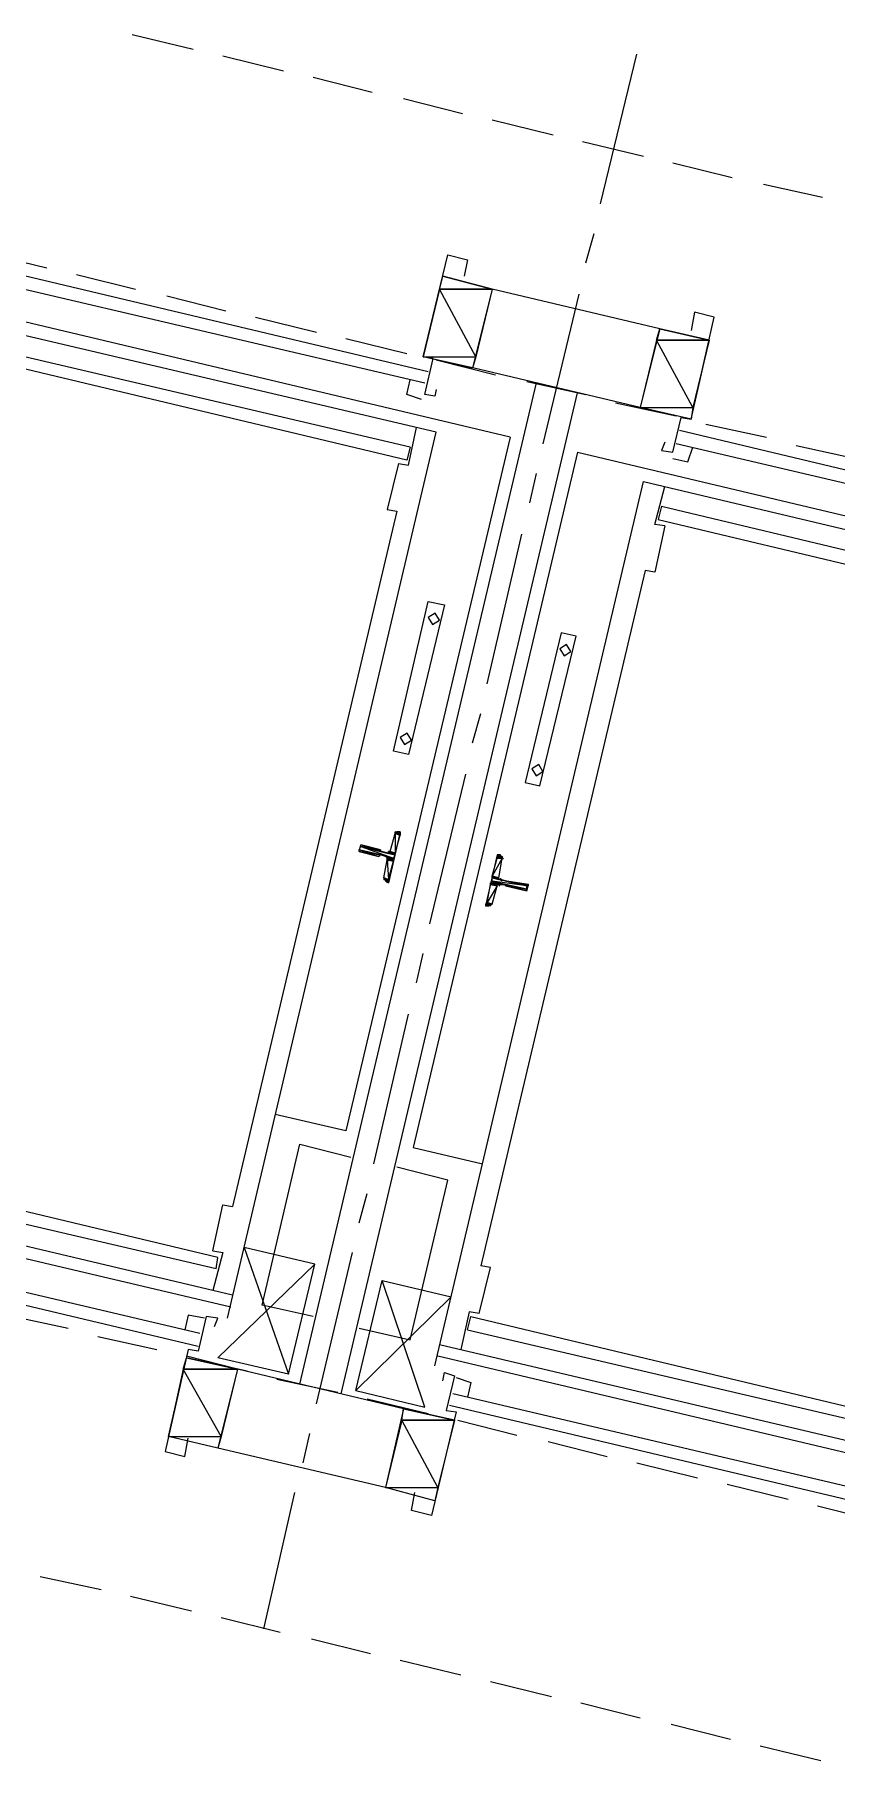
# Model space of a CAD drawing. Header units: feet. Extents: x -84 to 198, y -22 to 181.
# Drawn here: x 64.87 to 71.38, y 50.32 to 64.32 of the extents above; entities that cross this region are included whole.
import ezdxf

# ---------------------------------------------------------------- set-up
doc = ezdxf.new("R2010")
doc.units = ezdxf.units.FT
for name, color, linetype in [('A-LINEA', 7, 'CONTINUOUS'), ('A-LINEA-FINA', 9, 'CONTINUOUS'), ('A-MURO-CONCRETO', 8, 'CONTINUOUS')]:
    doc.layers.add(name, color=color, linetype=linetype)

msp = doc.modelspace()

# ---------------------------------------------------------------- linework, layer by layer
at = {"layer": 'A-LINEA'}
for p, q in [((65.6667, 64.3244), (66.16, 64.2044)), ((66.4, 64.1511), (66.8933, 64.0311)), ((69.4667, 62.9511), (69.76, 64.1644)), ((67.1333, 63.9778), (67.6133, 63.8578)), ((67.8667, 63.8044), (68.3467, 63.6844)), ((68.5867, 63.6311), (69.08, 63.5111)), ((69.32, 63.4578), (69.8133, 63.3378)), ((70.0533, 63.2844), (70.5333, 63.1644)), ((70.7867, 63.1111), (71.2667, 63.0044)), ((68.7333, 61.0578), (60.8133, 62.9378)), ((68.1333, 61.0978), (61.16, 62.7378)), ((69.3467, 62.4711), (69.4133, 62.7111)), ((64.48, 62.5511), (64.9733, 62.4311)), ((64.5067, 62.3244), (68.04, 61.4978)), ((64.5333, 62.4311), (68.0667, 61.5911)), ((65.2133, 62.3778), (65.6933, 62.2578)), ((68.0267, 61.7111), (68.1867, 62.3644)), ((68.5867, 62.2578), (68.1867, 62.3644)), ((65.9467, 62.2044), (66.4267, 62.0844)), ((68.5867, 62.2578), (68.4267, 61.6178)), ((69.9467, 61.9378), (68.5867, 62.2578)), ((69, 61.0044), (69.2933, 62.2178)), ((66.6667, 62.0311), (67.16, 61.9111)), ((69.9467, 61.9378), (69.7867, 61.2978)), ((70.3467, 61.8444), (69.9467, 61.9378)), ((67.92, 60.9778), (64.3867, 61.8044)), ((67.4, 61.8578), (67.8933, 61.7378)), ((70.2, 61.2044), (70.3467, 61.8444)), ((67.8933, 60.8711), (64.3733, 61.7111)), ((68.44, 61.6178), (68.0267, 61.7111)), ((68.1333, 61.6844), (68.6133, 61.5644)), ((69.7867, 61.2978), (68.44, 61.6178)), ((67.0267, 53.3778), (68.9467, 61.4978)), ((68.8667, 61.5111), (69.3467, 61.4044)), ((67.36, 53.2978), (69.28, 61.4178)), ((69.5867, 61.3378), (70.08, 61.2311)), ((70.2, 61.2044), (69.7867, 61.2978)), ((66.44, 53.9111), (68.1333, 61.0978)), ((68.7333, 61.0578), (67.4, 55.4311)), ((67.9067, 60.8311), (67.9733, 61.1378)), ((73.64, 60.2711), (70.1067, 61.1111)), ((70.32, 61.1644), (70.8133, 61.0578)), ((67.92, 60.9778), (67.8933, 60.8711)), ((69.28, 60.9378), (67.9467, 55.2978)), ((69.28, 60.9378), (77.1867, 59.0578)), ((73.6133, 60.1778), (70.08, 61.0044)), ((71.0533, 60.9911), (71.5333, 60.8844)), ((67.8267, 60.8444), (67.9067, 60.8311)), ((68.8933, 60.5244), (68.9467, 60.7644)), ((68.12, 53.5244), (69.8133, 60.6978)), ((69.8133, 60.6978), (76.8, 59.0444)), ((69.9067, 60.3511), (69.9867, 60.6578)), ((69.96, 60.4978), (69.9333, 60.3911)), ((69.96, 60.4978), (73.4933, 59.6578)), ((67.8133, 60.4578), (66.48, 54.8178)), ((69.9867, 60.3378), (69.9067, 60.3511)), ((69.9333, 60.3911), (73.4667, 59.5511)), ((68.5467, 59.0578), (68.8267, 60.2711)), ((69.8267, 59.9778), (68.4933, 54.3378)), ((68.4267, 58.5778), (68.4933, 58.8178)), ((68.08, 57.1111), (68.3733, 58.3244)), ((67.76, 57.6978), (67.8, 57.8444)), ((67.8246, 57.8572), (67.8009, 57.8437)), ((67.68, 57.6978), (67.7333, 57.6844)), ((67.6933, 57.6978), (67.6933, 57.6978)), ((67.6667, 57.6578), (67.6667, 57.6578)), ((67.72, 57.6578), (67.68, 57.6711)), ((67.68, 57.6578), (67.68, 57.6578)), ((67.7067, 57.4844), (67.7333, 57.6311)), ((68.64, 57.4844), (68.6667, 57.6444)), ((68.6797, 57.6345), (68.6646, 57.6572)), ((67.7203, 57.4677), (67.7354, 57.445)), ((68.5867, 57.2711), (68.6267, 57.4178)), ((68.6533, 57.4311), (68.6933, 57.4311)), ((68.6933, 57.4178), (68.6933, 57.4178)), ((68.7067, 57.4178), (68.7067, 57.4178)), ((68.5621, 57.2583), (68.5858, 57.2718)), ((67.9733, 56.6311), (68.0267, 56.8711)), ((67.6267, 55.1644), (67.9067, 56.3778)), ((66.48, 54.0978), (59.5067, 55.7511)), ((59.2, 55.7111), (66.4667, 54.0044)), ((67.4, 55.4311), (66.8267, 55.5644)), ((66.36, 54.4044), (62.84, 55.2444)), ((67.9467, 55.2978), (68.5067, 55.1644)), ((66.3467, 54.3111), (62.8133, 55.1378)), ((67.5067, 54.6844), (67.5733, 54.9244)), ((66.32, 54.4578), (66.4, 54.8311)), ((66.4, 54.8311), (66.48, 54.8178)), ((62.6933, 54.6178), (66.2133, 53.7911)), ((62.6667, 54.5244), (66.2, 53.6844)), ((67.1467, 54.3511), (66.5733, 54.4844)), ((66.32, 54.4578), (66.4, 54.4444)), ((66.4, 54.4444), (66.32, 54.1378)), ((66.3467, 54.3111), (66.36, 54.4044)), ((66.9333, 53.4578), (67.1467, 54.3511)), ((67.16, 53.2178), (67.4533, 54.4444)), ((68.48, 53.9511), (68.5733, 54.3244)), ((68.5733, 54.3244), (68.4933, 54.3378)), ((67.48, 53.3244), (67.6933, 54.2178)), ((67.6933, 54.2178), (68.2533, 54.0844)), ((64.6533, 53.9378), (65.1467, 53.8311)), ((68.4, 53.9644), (68.3333, 53.6578)), ((68.3867, 53.8178), (68.4133, 53.9244)), ((68.48, 53.9511), (68.4, 53.9644)), ((68.4133, 53.9244), (71.9333, 53.0844)), ((65.3867, 53.7644), (65.8667, 53.6578)), ((68.3867, 53.8178), (71.92, 52.9911)), ((68.16, 53.6978), (75.1333, 52.0578)), ((65.96, 52.9511), (66.1067, 53.5911)), ((66.52, 53.4978), (66.1067, 53.6044)), ((66.12, 53.5911), (66.6, 53.4844)), ((66.52, 53.4978), (66.36, 52.8578)), ((67.8667, 53.1778), (66.52, 53.4978)), ((75.4, 51.8844), (68.1467, 53.6044)), ((66.84, 53.4178), (67.3333, 53.3111)), ((67.5733, 53.2578), (68.0667, 53.1378)), ((71.7733, 52.3644), (68.24, 53.2044)), ((71.7867, 52.4711), (68.2667, 53.2978)), ((67.8667, 53.1778), (67.72, 52.5378)), ((68.28, 53.0844), (67.8667, 53.1778)), ((68.3067, 53.0844), (68.7867, 52.9644)), ((66.36, 52.8578), (65.96, 52.9511)), ((67.0533, 52.7378), (67.1067, 52.9778)), ((67.72, 52.5378), (66.36, 52.8578)), ((69.04, 52.9111), (69.52, 52.7911)), ((69.76, 52.7378), (70.2533, 52.6178)), ((68.12, 52.4311), (67.72, 52.5378)), ((70.4933, 52.5644), (70.9867, 52.4444)), ((66.7333, 51.3911), (66.9867, 52.4978)), ((71.2267, 52.3911), (71.7067, 52.2711)), ((64.92, 51.8178), (65.4133, 51.7111)), ((65.6533, 51.6578), (66.1467, 51.5378)), ((66.3867, 51.4844), (66.8667, 51.3644)), ((67.12, 51.3111), (67.6, 51.1911)), ((67.84, 51.1378), (68.3333, 51.0178)), ((68.5733, 50.9644), (69.0667, 50.8444)), ((69.3067, 50.7911), (69.7867, 50.6711)), ((70.04, 50.6178), (70.52, 50.4978)), ((70.76, 50.4444), (71.2533, 50.3244))]:
    msp.add_line(p, q, dxfattribs=at)
for points in [[(68.1333, 61.4444), (68.12, 61.3911), (68.04, 61.4044), (68.1067, 61.6978), (68.0267, 61.7111), (68.2267, 62.5378), (68.3867, 62.4978), (68.36, 62.3644)], [(69.9867, 61.0178), (69.96, 60.9511), (70.0533, 60.9378), (70.12, 61.2178), (70.2, 61.2044), (70.3867, 62.0311), (70.2267, 62.0711), (70.2, 61.9244)], [(68.0133, 61.3644), (67.8933, 61.4044), (67.92, 61.5244)], [(70.0533, 60.8844), (70.1733, 60.8578), (70.2133, 60.9778)], [(67.8267, 60.8444), (67.7333, 60.4711), (67.8133, 60.4578)], [(69.9867, 60.3378), (69.9067, 59.9644), (69.8267, 59.9778)], [(68.0667, 59.7244), (68.2, 59.6978), (67.9067, 58.4844), (67.7867, 58.5111), (68.0667, 59.7244)], [(68.1241, 59.6299), (68.0679, 59.5952), (68.1026, 59.539), (68.1587, 59.5737), (68.1241, 59.6299)], [(69.2667, 59.4444), (69.1467, 59.4711), (68.8533, 58.2578), (68.9733, 58.2311), (69.2667, 59.4444)], [(69.1907, 59.3765), (69.1346, 59.3419), (69.1693, 59.2857), (69.2254, 59.3204), (69.1907, 59.3765)], [(67.8974, 58.6565), (67.8413, 58.6219), (67.8759, 58.5657), (67.9321, 58.6004), (67.8974, 58.6565)], [(68.9641, 58.4032), (68.9079, 58.3685), (68.9426, 58.3124), (68.9987, 58.347), (68.9641, 58.4032)], [(67.8267, 57.8578), (67.84, 57.8578), (67.7467, 57.4444), (67.7333, 57.4578)], [(67.6667, 57.6578), (67.5067, 57.6978), (67.52, 57.7511), (67.68, 57.7111)], [(67.7354, 57.685), (67.7505, 57.6874), (67.7595, 57.6998)], [(67.7461, 57.6198), (67.7437, 57.635), (67.7313, 57.6439)], [(68.6533, 57.6711), (68.6267, 57.6711), (68.5333, 57.2578), (68.56, 57.2578)], [(68.6646, 57.4306), (68.6495, 57.4281), (68.6405, 57.4157)], [(68.7067, 57.4178), (68.8667, 57.3778), (68.88, 57.4311), (68.7067, 57.4578), (68.7067, 57.4578), (68.6533, 57.4711)], [(68.6539, 57.4824), (68.6563, 57.4673), (68.6687, 57.4583)], [(67.1333, 53.9244), (66.72, 54.0178), (67.0267, 55.3244), (67.44, 55.2178)], [(67.5067, 53.8311), (67.92, 53.7378), (68.2267, 55.0311), (67.8133, 55.1378)], [(66.5733, 54.4844), (66.9333, 53.4578), (66.36, 53.5911), (67.1467, 54.3511)], [(68.2533, 54.0844), (67.48, 53.3244), (68.04, 53.1911), (67.6933, 54.2178)], [(66.3333, 53.8444), (66.36, 53.9111), (66.2667, 53.9244), (66.2, 53.6444), (66.12, 53.6578), (65.9333, 52.8311), (66.0933, 52.7911), (66.12, 52.9378)], [(66.2533, 53.9111), (66.12, 53.9378), (66.0933, 53.8178)], [(68.1867, 53.4044), (68.2, 53.4711), (68.28, 53.4444), (68.2133, 53.1644), (68.2933, 53.1511), (68.0933, 52.3111), (67.9333, 52.3511), (67.96, 52.4978)], [(68.2933, 53.4311), (68.4133, 53.3911), (68.3867, 53.2711)]]:
    msp.add_lwpolyline(points, dxfattribs=at)
at = {"layer": 'A-LINEA-FINA'}
for p, q in [((67.84, 57.8444), (67.8, 57.8578)), ((67.84, 57.8444), (67.8, 57.8578)), ((67.84, 57.8444), (67.8133, 57.8578)), ((67.84, 57.8578), (67.8267, 57.8578)), ((67.68, 57.6711), (67.5067, 57.7111)), ((67.6667, 57.6578), (67.5067, 57.6978)), ((67.68, 57.7111), (67.52, 57.7511)), ((67.68, 57.6978), (67.52, 57.7378)), ((67.68, 57.6978), (67.52, 57.7378)), ((67.8, 57.6844), (67.7467, 57.6978)), ((67.8, 57.6711), (67.7467, 57.6844)), ((67.7867, 57.6311), (67.7333, 57.6578)), ((67.7867, 57.6311), (67.7333, 57.6444)), ((67.7867, 57.6178), (67.7333, 57.6311)), ((68.6267, 57.6711), (68.6533, 57.6711)), ((68.6267, 57.6578), (68.6667, 57.6578)), ((67.7467, 57.4578), (67.7067, 57.4711)), ((67.7467, 57.4578), (67.72, 57.4578)), ((67.7467, 57.4578), (67.72, 57.4578)), ((68.5733, 57.4444), (68.64, 57.4311)), ((68.5733, 57.4311), (68.6267, 57.4178)), ((68.5867, 57.4978), (68.64, 57.4844)), ((68.5867, 57.4978), (68.64, 57.4844)), ((68.5867, 57.4844), (68.64, 57.4711)), ((68.6933, 57.4178), (68.8667, 57.3778)), ((68.7067, 57.4578), (68.88, 57.4311)), ((68.7067, 57.4578), (68.88, 57.4178)), ((68.7067, 57.4578), (68.88, 57.4178)), ((68.7067, 57.4578), (68.8667, 57.4178)), ((68.7067, 57.4178), (68.8667, 57.3778)), ((68.5333, 57.2711), (68.5733, 57.2578)), ((68.5467, 57.2844), (68.5867, 57.2711))]:
    msp.add_line(p, q, dxfattribs=at)
for points in [[(67.8, 57.8444), (67.8, 57.6844), (67.76, 57.6978), (67.8, 57.8444)], [(67.8133, 57.8578), (67.84, 57.8444), (67.8, 57.8578), (67.8133, 57.8578)], [(67.8, 57.8578), (67.84, 57.8444), (67.84, 57.8444), (67.8, 57.8578), (67.8, 57.8578)], [(67.8, 57.8578), (67.84, 57.8444), (67.8, 57.8444), (67.8, 57.8578), (67.8, 57.8578)], [(67.84, 57.8311), (67.84, 57.8311), (67.8, 57.8444), (67.84, 57.8311)], [(67.84, 57.8311), (67.8, 57.8444), (67.84, 57.8444), (67.84, 57.8311), (67.84, 57.8311)], [(67.84, 57.8311), (67.8, 57.8444), (67.8, 57.6844), (67.84, 57.8311)], [(67.84, 57.8578), (67.8267, 57.8578), (67.8133, 57.8578), (67.84, 57.8578), (67.84, 57.8578)], [(67.8133, 57.8578), (67.84, 57.8578), (67.84, 57.8578), (67.8133, 57.8578)], [(67.84, 57.8578), (67.84, 57.8578), (67.8133, 57.8578), (67.84, 57.8578), (67.84, 57.8578)], [(67.84, 57.8444), (67.84, 57.8444), (67.8133, 57.8578), (67.84, 57.8444)], [(67.84, 57.8444), (67.8133, 57.8578), (67.84, 57.8578), (67.84, 57.8444), (67.84, 57.8444)], [(67.8267, 57.8578), (67.84, 57.8578), (67.84, 57.8578), (67.8267, 57.8578)], [(67.84, 57.8578), (67.84, 57.8578), (67.8267, 57.8578), (67.84, 57.8578)], [(67.52, 57.7378), (67.7867, 57.6444), (67.5067, 57.7111), (67.52, 57.7378), (67.52, 57.7378)], [(67.5067, 57.7111), (67.68, 57.6711), (67.68, 57.6711), (67.5067, 57.7111)], [(67.68, 57.6711), (67.68, 57.6711), (67.5067, 57.7111), (67.68, 57.6711), (67.68, 57.6711)], [(67.5067, 57.7111), (67.68, 57.6711), (67.68, 57.6711), (67.5067, 57.7111)], [(67.68, 57.6711), (67.68, 57.6711), (67.5067, 57.7111), (67.68, 57.6711), (67.68, 57.6711)], [(67.5067, 57.7111), (67.68, 57.6711), (67.5067, 57.6978), (67.5067, 57.7111), (67.5067, 57.7111)], [(67.6667, 57.6578), (67.6667, 57.6578), (67.5067, 57.6978), (67.6667, 57.6578)], [(67.6667, 57.6578), (67.5067, 57.6978), (67.68, 57.6711), (67.6667, 57.6578), (67.6667, 57.6578)], [(67.5067, 57.6978), (67.6667, 57.6578), (67.6667, 57.6578), (67.5067, 57.6978)], [(67.6667, 57.6578), (67.6667, 57.6578), (67.5067, 57.6978), (67.6667, 57.6578), (67.6667, 57.6578)], [(67.5067, 57.6978), (67.6667, 57.6578), (67.6667, 57.6578), (67.5067, 57.6978)], [(67.6667, 57.6578), (67.6667, 57.6578), (67.5067, 57.6978), (67.6667, 57.6578)], [(67.5067, 57.6978), (67.6667, 57.6578), (67.6667, 57.6578), (67.5067, 57.6978), (67.5067, 57.6978)], [(67.5067, 57.6978), (67.6667, 57.6578), (67.6667, 57.6578), (67.5067, 57.6978)], [(67.6667, 57.6578), (67.6667, 57.6578), (67.5067, 57.6978), (67.6667, 57.6578), (67.6667, 57.6578)], [(67.5067, 57.6978), (67.6667, 57.6578), (67.6667, 57.6578), (67.5067, 57.6978)], [(67.6667, 57.6578), (67.6667, 57.6578), (67.5067, 57.6978), (67.6667, 57.6578), (67.6667, 57.6578)], [(67.52, 57.7511), (67.68, 57.7111), (67.52, 57.7378), (67.52, 57.7511), (67.52, 57.7511)], [(67.52, 57.7378), (67.68, 57.6978), (67.68, 57.6978), (67.52, 57.7378)], [(67.68, 57.6978), (67.68, 57.6978), (67.52, 57.7378), (67.68, 57.6978)], [(67.68, 57.6978), (67.52, 57.7378), (67.68, 57.7111), (67.68, 57.6978), (67.68, 57.6978)], [(67.52, 57.7378), (67.68, 57.6978), (67.68, 57.6978), (67.52, 57.7378)], [(67.68, 57.6978), (67.68, 57.6978), (67.52, 57.7378), (67.68, 57.6978), (67.68, 57.6978)], [(67.52, 57.7378), (67.68, 57.6978), (67.68, 57.6978), (67.52, 57.7378)], [(67.68, 57.6978), (67.68, 57.6978), (67.52, 57.7378), (67.68, 57.6978)], [(67.52, 57.7378), (67.68, 57.6978), (67.68, 57.6978), (67.52, 57.7378), (67.52, 57.7378)], [(67.52, 57.7378), (67.68, 57.6978), (67.68, 57.6978), (67.52, 57.7378)], [(67.68, 57.6978), (67.68, 57.6978), (67.52, 57.7378), (67.68, 57.6978), (67.68, 57.6978)], [(67.52, 57.7378), (67.68, 57.6978), (67.68, 57.6978), (67.52, 57.7378)], [(67.68, 57.6978), (67.68, 57.6978), (67.52, 57.7378), (67.68, 57.6978), (67.68, 57.6978)], [(67.52, 57.7378), (67.68, 57.6978), (67.68, 57.6978), (67.52, 57.7378)], [(67.68, 57.6978), (67.68, 57.6978), (67.52, 57.7378), (67.68, 57.6978), (67.68, 57.6978)], [(67.8, 57.6711), (67.52, 57.7378), (67.7867, 57.6444), (67.8, 57.6711)], [(67.7467, 57.6844), (67.8, 57.6711), (67.7333, 57.6844), (67.7467, 57.6844), (67.7467, 57.6844)], [(67.7333, 57.6844), (67.8, 57.6711), (67.8, 57.6711), (67.7333, 57.6844)], [(67.8, 57.6711), (67.8, 57.6711), (67.7333, 57.6844), (67.8, 57.6711), (67.8, 57.6711)], [(67.7333, 57.6844), (67.8, 57.6711), (67.8, 57.6711), (67.7333, 57.6844)], [(67.8, 57.6711), (67.8, 57.6711), (67.7333, 57.6844), (67.8, 57.6711), (67.8, 57.6711)], [(67.7333, 57.6844), (67.8, 57.6711), (67.8, 57.6711), (67.7333, 57.6844)], [(67.8, 57.6711), (67.8, 57.6711), (67.7333, 57.6844), (67.8, 57.6711), (67.8, 57.6711)], [(67.8, 57.6844), (67.76, 57.6978), (67.7467, 57.6978), (67.8, 57.6844), (67.8, 57.6844)], [(67.8, 57.6844), (67.8, 57.6844), (67.7467, 57.6978), (67.8, 57.6844)], [(67.7467, 57.6978), (67.8, 57.6844), (67.8, 57.6844), (67.7467, 57.6978)], [(67.8, 57.6844), (67.8, 57.6844), (67.7467, 57.6978), (67.8, 57.6844), (67.8, 57.6844)], [(67.8, 57.6844), (67.7467, 57.6978), (67.8, 57.6711), (67.8, 57.6844)], [(67.7467, 57.6978), (67.8, 57.6711), (67.7467, 57.6844), (67.7467, 57.6978), (67.7467, 57.6978)], [(67.7467, 57.6844), (67.8, 57.6711), (67.8, 57.6711), (67.7467, 57.6844)], [(67.8, 57.6711), (67.8, 57.6711), (67.7467, 57.6844), (67.8, 57.6711), (67.8, 57.6711)], [(67.76, 57.6978), (67.8, 57.6844), (67.8, 57.6844), (67.76, 57.6978)], [(67.7333, 57.6311), (67.7467, 57.4711), (67.7067, 57.4844), (67.7333, 57.6311)], [(67.72, 57.6578), (67.7867, 57.6444), (67.7867, 57.6444), (67.72, 57.6578)], [(67.7867, 57.6444), (67.7867, 57.6444), (67.72, 57.6578), (67.7867, 57.6444), (67.7867, 57.6444)], [(67.7867, 57.6444), (67.72, 57.6578), (67.7867, 57.6311), (67.7867, 57.6444)], [(67.72, 57.6578), (67.7867, 57.6311), (67.7333, 57.6578), (67.72, 57.6578), (67.72, 57.6578)], [(67.7333, 57.6578), (67.7867, 57.6311), (67.7333, 57.6444), (67.7333, 57.6578), (67.7333, 57.6578)], [(67.7333, 57.6444), (67.7867, 57.6311), (67.7867, 57.6311), (67.7333, 57.6444)], [(67.7867, 57.6311), (67.7867, 57.6311), (67.7333, 57.6444), (67.7867, 57.6311), (67.7867, 57.6311)], [(67.7333, 57.6444), (67.7867, 57.6311), (67.7867, 57.6311), (67.7333, 57.6444)], [(67.7867, 57.6311), (67.7867, 57.6311), (67.7333, 57.6444), (67.7867, 57.6311), (67.7867, 57.6311)], [(67.7333, 57.6444), (67.7867, 57.6311), (67.7867, 57.6311), (67.7333, 57.6444)], [(67.7867, 57.6311), (67.7867, 57.6311), (67.7333, 57.6444), (67.7867, 57.6311), (67.7867, 57.6311)], [(67.7333, 57.6444), (67.7867, 57.6311), (67.7333, 57.6311), (67.7333, 57.6444), (67.7333, 57.6444)], [(67.7333, 57.6311), (67.7867, 57.6178), (67.7867, 57.6178), (67.7333, 57.6311)], [(67.7867, 57.6178), (67.7867, 57.6178), (67.7333, 57.6311), (67.7867, 57.6178)], [(67.7867, 57.6178), (67.7333, 57.6311), (67.7867, 57.6311), (67.7867, 57.6178), (67.7867, 57.6178)], [(67.7867, 57.6178), (67.7333, 57.6311), (67.7467, 57.4711), (67.7867, 57.6178)], [(68.6267, 57.6444), (68.6667, 57.6444), (68.5867, 57.4978), (68.6267, 57.6444)], [(68.6667, 57.6444), (68.5867, 57.4978), (68.64, 57.4844), (68.6667, 57.6444)], [(68.6533, 57.6711), (68.6267, 57.6711), (68.6533, 57.6578), (68.6533, 57.6711)], [(68.6267, 57.6711), (68.6533, 57.6578), (68.6667, 57.6578), (68.6267, 57.6711), (68.6267, 57.6711)], [(68.6533, 57.6578), (68.6267, 57.6711), (68.6267, 57.6711), (68.6533, 57.6578)], [(68.6267, 57.6711), (68.6267, 57.6711), (68.6667, 57.6578), (68.6267, 57.6711)], [(68.6267, 57.6711), (68.6667, 57.6578), (68.6267, 57.6711), (68.6267, 57.6711), (68.6267, 57.6711)], [(68.6267, 57.6578), (68.6667, 57.6578), (68.6267, 57.6711), (68.6267, 57.6578), (68.6267, 57.6578)], [(68.6667, 57.6444), (68.6267, 57.6578), (68.6667, 57.6578), (68.6667, 57.6444)], [(68.6667, 57.6578), (68.6267, 57.6578), (68.6267, 57.6578), (68.6667, 57.6578)], [(68.6267, 57.6578), (68.6267, 57.6578), (68.6667, 57.6578), (68.6267, 57.6578)], [(68.6667, 57.6578), (68.6267, 57.6578), (68.6267, 57.6578), (68.6667, 57.6578)], [(68.6267, 57.6578), (68.6267, 57.6578), (68.6667, 57.6444), (68.6267, 57.6578)], [(68.6267, 57.6578), (68.6667, 57.6444), (68.6267, 57.6578), (68.6267, 57.6578), (68.6267, 57.6578)], [(68.6267, 57.6444), (68.6667, 57.6444), (68.6267, 57.6578), (68.6267, 57.6444), (68.6267, 57.6444)], [(68.6267, 57.6444), (68.6267, 57.6444), (68.6667, 57.6444), (68.6267, 57.6444)], [(67.7467, 57.4711), (67.7067, 57.4844), (67.7067, 57.4711), (67.7467, 57.4711), (67.7467, 57.4711)], [(67.7067, 57.4844), (67.7467, 57.4711), (67.7467, 57.4711), (67.7067, 57.4844), (67.7067, 57.4844)], [(67.7467, 57.4578), (67.7467, 57.4578), (67.7067, 57.4711), (67.7467, 57.4578)], [(67.7467, 57.4578), (67.7067, 57.4711), (67.7467, 57.4711), (67.7467, 57.4578), (67.7467, 57.4578)], [(67.7067, 57.4711), (67.7467, 57.4578), (67.72, 57.4711), (67.7067, 57.4711)], [(67.7467, 57.4578), (67.72, 57.4711), (67.72, 57.4578), (67.7467, 57.4578), (67.7467, 57.4578)], [(67.72, 57.4711), (67.7467, 57.4578), (67.7467, 57.4578), (67.72, 57.4711)], [(67.7467, 57.4578), (67.7467, 57.4578), (67.72, 57.4578), (67.7467, 57.4578)], [(67.72, 57.4578), (67.7467, 57.4578), (67.7467, 57.4578), (67.72, 57.4578)], [(67.7467, 57.4578), (67.7467, 57.4578), (67.72, 57.4578), (67.7467, 57.4578)], [(67.72, 57.4578), (67.7467, 57.4578), (67.7467, 57.4578), (67.72, 57.4578), (67.72, 57.4578)], [(67.7467, 57.4578), (67.72, 57.4578), (67.7467, 57.4444), (67.7467, 57.4578)], [(67.72, 57.4578), (67.7467, 57.4444), (67.7333, 57.4578), (67.72, 57.4578), (67.72, 57.4578)], [(68.5733, 57.4311), (68.6267, 57.4178), (68.5467, 57.2844), (68.5733, 57.4311)], [(68.6267, 57.4178), (68.5467, 57.2844), (68.5867, 57.2711), (68.6267, 57.4178)], [(68.5733, 57.4444), (68.5733, 57.4444), (68.64, 57.4311), (68.5733, 57.4444)], [(68.5733, 57.4444), (68.64, 57.4311), (68.5867, 57.4444), (68.5733, 57.4444), (68.5733, 57.4444)], [(68.64, 57.4311), (68.5733, 57.4444), (68.6267, 57.4311), (68.64, 57.4311), (68.64, 57.4311)], [(68.6267, 57.4311), (68.5733, 57.4444), (68.5733, 57.4444), (68.6267, 57.4311)], [(68.5733, 57.4444), (68.5733, 57.4444), (68.6267, 57.4311), (68.5733, 57.4444), (68.5733, 57.4444)], [(68.5733, 57.4444), (68.6267, 57.4311), (68.5733, 57.4311), (68.5733, 57.4444)], [(68.6267, 57.4311), (68.5733, 57.4311), (68.6267, 57.4178), (68.6267, 57.4311)], [(68.6267, 57.4178), (68.5733, 57.4311), (68.5733, 57.4311), (68.6267, 57.4178), (68.6267, 57.4178)], [(68.64, 57.4844), (68.5867, 57.4978), (68.5867, 57.4978), (68.64, 57.4844)], [(68.5867, 57.4978), (68.5867, 57.4978), (68.64, 57.4844), (68.5867, 57.4978)], [(68.64, 57.4844), (68.5867, 57.4978), (68.5867, 57.4978), (68.64, 57.4844)], [(68.5867, 57.4978), (68.5867, 57.4978), (68.64, 57.4844), (68.5867, 57.4978), (68.5867, 57.4978)], [(68.5867, 57.4978), (68.64, 57.4844), (68.5867, 57.4844), (68.5867, 57.4978)], [(68.64, 57.4844), (68.5867, 57.4844), (68.64, 57.4711), (68.64, 57.4844), (68.64, 57.4844)], [(68.64, 57.4711), (68.5867, 57.4844), (68.6533, 57.4711), (68.64, 57.4711), (68.64, 57.4711)], [(68.6533, 57.4711), (68.5867, 57.4844), (68.5867, 57.4844), (68.6533, 57.4711)], [(68.5867, 57.4844), (68.5867, 57.4844), (68.6533, 57.4711), (68.5867, 57.4844), (68.5867, 57.4844)], [(68.6533, 57.4711), (68.5867, 57.4844), (68.5867, 57.4844), (68.6533, 57.4711)], [(68.5867, 57.4844), (68.5867, 57.4844), (68.6533, 57.4711), (68.5867, 57.4844), (68.5867, 57.4844)], [(68.6533, 57.4711), (68.5867, 57.4844), (68.5867, 57.4844), (68.6533, 57.4711)], [(68.5867, 57.4844), (68.5867, 57.4844), (68.6533, 57.4711), (68.5867, 57.4844), (68.5867, 57.4844)], [(68.6533, 57.4711), (68.5867, 57.4844), (68.5867, 57.4844), (68.6533, 57.4711)], [(68.5867, 57.4844), (68.5867, 57.4844), (68.6533, 57.4711), (68.5867, 57.4844), (68.5867, 57.4844)], [(68.5867, 57.4844), (68.8667, 57.4178), (68.5867, 57.4578), (68.5867, 57.4844)], [(68.8667, 57.4178), (68.5867, 57.4578), (68.8667, 57.3911), (68.8667, 57.4178), (68.8667, 57.4178)], [(68.6533, 57.4311), (68.5867, 57.4578), (68.5867, 57.4578), (68.6533, 57.4311)], [(68.5867, 57.4578), (68.5867, 57.4578), (68.6533, 57.4311), (68.5867, 57.4578), (68.5867, 57.4578)], [(68.5867, 57.4578), (68.6533, 57.4311), (68.5867, 57.4444), (68.5867, 57.4578)], [(68.6533, 57.4311), (68.5867, 57.4444), (68.64, 57.4311), (68.6533, 57.4311), (68.6533, 57.4311)], [(68.64, 57.4311), (68.5867, 57.4444), (68.5867, 57.4444), (68.64, 57.4311)], [(68.5867, 57.4444), (68.5867, 57.4444), (68.64, 57.4311), (68.5867, 57.4444), (68.5867, 57.4444)], [(68.64, 57.4311), (68.5867, 57.4444), (68.5867, 57.4444), (68.64, 57.4311)], [(68.5867, 57.4444), (68.5867, 57.4444), (68.64, 57.4311), (68.5867, 57.4444), (68.5867, 57.4444)], [(68.8667, 57.3911), (68.6933, 57.4311), (68.6933, 57.4311), (68.8667, 57.3911)], [(68.6933, 57.4311), (68.6933, 57.4311), (68.8667, 57.3911), (68.6933, 57.4311), (68.6933, 57.4311)], [(68.6933, 57.4311), (68.8667, 57.3911), (68.6933, 57.4178), (68.6933, 57.4311)], [(68.8667, 57.3911), (68.6933, 57.4178), (68.8667, 57.3778), (68.8667, 57.3911), (68.8667, 57.3911)], [(68.8667, 57.3778), (68.6933, 57.4178), (68.6933, 57.4178), (68.8667, 57.3778)], [(68.6933, 57.4178), (68.6933, 57.4178), (68.8667, 57.3778), (68.6933, 57.4178)], [(68.8667, 57.3778), (68.6933, 57.4178), (68.6933, 57.4178), (68.8667, 57.3778), (68.8667, 57.3778)], [(68.7067, 57.4178), (68.8667, 57.3778), (68.6933, 57.4178), (68.7067, 57.4178), (68.7067, 57.4178)], [(68.88, 57.4311), (68.7067, 57.4578), (68.88, 57.4178), (68.88, 57.4311), (68.88, 57.4311)], [(68.88, 57.4178), (68.7067, 57.4578), (68.7067, 57.4578), (68.88, 57.4178)], [(68.7067, 57.4578), (68.7067, 57.4578), (68.88, 57.4178), (68.7067, 57.4578)], [(68.88, 57.4178), (68.7067, 57.4578), (68.7067, 57.4578), (68.88, 57.4178), (68.88, 57.4178)], [(68.88, 57.4178), (68.7067, 57.4578), (68.8667, 57.4178), (68.88, 57.4178), (68.88, 57.4178)], [(68.8667, 57.4178), (68.7067, 57.4578), (68.7067, 57.4578), (68.8667, 57.4178)], [(68.7067, 57.4578), (68.7067, 57.4578), (68.8667, 57.4178), (68.7067, 57.4578)], [(68.8667, 57.4178), (68.7067, 57.4578), (68.7067, 57.4578), (68.8667, 57.4178), (68.8667, 57.4178)], [(68.8667, 57.4178), (68.7067, 57.4578), (68.7067, 57.4578), (68.8667, 57.4178)], [(68.7067, 57.4578), (68.7067, 57.4578), (68.8667, 57.4178), (68.7067, 57.4578), (68.7067, 57.4578)], [(68.8667, 57.4178), (68.7067, 57.4578), (68.7067, 57.4578), (68.8667, 57.4178)], [(68.7067, 57.4578), (68.7067, 57.4578), (68.8667, 57.4178), (68.7067, 57.4578), (68.7067, 57.4578)], [(68.8667, 57.4178), (68.7067, 57.4578), (68.7067, 57.4578), (68.8667, 57.4178)], [(68.7067, 57.4578), (68.7067, 57.4578), (68.8667, 57.4178), (68.7067, 57.4578), (68.7067, 57.4578)], [(68.7067, 57.4178), (68.7067, 57.4178), (68.8667, 57.3778), (68.7067, 57.4178)], [(68.8667, 57.3778), (68.7067, 57.4178), (68.7067, 57.4178), (68.8667, 57.3778)], [(68.7067, 57.4178), (68.7067, 57.4178), (68.8667, 57.3778), (68.7067, 57.4178)], [(68.8667, 57.3778), (68.7067, 57.4178), (68.7067, 57.4178), (68.8667, 57.3778), (68.8667, 57.3778)], [(68.8667, 57.3778), (68.7067, 57.4178), (68.7067, 57.4178), (68.8667, 57.3778)], [(68.7067, 57.4178), (68.7067, 57.4178), (68.8667, 57.3778), (68.7067, 57.4178), (68.7067, 57.4178)], [(68.8667, 57.3778), (68.7067, 57.4178), (68.7067, 57.4178), (68.8667, 57.3778)], [(68.7067, 57.4178), (68.7067, 57.4178), (68.8667, 57.3778), (68.7067, 57.4178), (68.7067, 57.4178)], [(68.5467, 57.2844), (68.5867, 57.2711), (68.5333, 57.2711), (68.5467, 57.2844)], [(68.5867, 57.2711), (68.5333, 57.2711), (68.5733, 57.2711), (68.5867, 57.2711)], [(68.5333, 57.2711), (68.5733, 57.2711), (68.5733, 57.2578), (68.5333, 57.2711), (68.5333, 57.2711)], [(68.5733, 57.2711), (68.5333, 57.2711), (68.5333, 57.2711), (68.5733, 57.2711)], [(68.5333, 57.2711), (68.5333, 57.2711), (68.5733, 57.2578), (68.5333, 57.2711)], [(68.5733, 57.2578), (68.5333, 57.2711), (68.5333, 57.2711), (68.5733, 57.2578)], [(68.5333, 57.2711), (68.5333, 57.2711), (68.5733, 57.2578), (68.5333, 57.2711)], [(68.5333, 57.2711), (68.5733, 57.2578), (68.56, 57.2578), (68.5333, 57.2711), (68.5333, 57.2711)], [(68.5733, 57.2578), (68.5333, 57.2711), (68.5333, 57.2711), (68.5733, 57.2578)], [(68.5333, 57.2711), (68.5333, 57.2711), (68.56, 57.2578), (68.5333, 57.2711)], [(68.5333, 57.2711), (68.56, 57.2578), (68.5333, 57.2711), (68.5333, 57.2711), (68.5333, 57.2711)], [(68.5333, 57.2578), (68.56, 57.2578), (68.5333, 57.2711), (68.5333, 57.2578), (68.5333, 57.2578)], [(68.5867, 57.2711), (68.5467, 57.2844), (68.5467, 57.2844), (68.5867, 57.2711), (68.5867, 57.2711)], [(68.5333, 57.2578), (68.5333, 57.2578), (68.56, 57.2578), (68.5333, 57.2578)]]:
    msp.add_lwpolyline(points, dxfattribs=at)
at = {"layer": 'A-MURO-CONCRETO'}
for points in [[(68.1867, 62.3644), (68.5867, 62.2578), (68.16, 62.2578), (68.1867, 62.3644), (68.1867, 62.3644)], [(68.16, 62.2578), (68.0267, 61.7111), (68.4533, 61.7111), (68.16, 62.2578)], [(68.16, 62.2578), (68.5867, 62.2578), (68.4533, 61.7111), (68.16, 62.2578), (68.16, 62.2578)], [(69.9467, 61.9378), (70.3467, 61.8444), (69.92, 61.8444), (69.9467, 61.9378), (69.9467, 61.9378)], [(69.92, 61.8444), (69.7867, 61.2978), (70.2133, 61.2978), (69.92, 61.8444)], [(69.92, 61.8444), (70.3467, 61.8444), (70.2133, 61.2978), (69.92, 61.8444), (69.92, 61.8444)], [(68.0267, 61.7111), (68.4533, 61.7111), (68.4267, 61.6178), (68.0267, 61.7111), (68.0267, 61.7111)], [(69.7867, 61.2978), (70.2133, 61.2978), (70.2, 61.2044), (69.7867, 61.2978), (69.7867, 61.2978)], [(66.08, 53.4978), (65.96, 52.9511), (66.3867, 52.9511), (66.08, 53.4978)], [(66.1067, 53.5911), (66.52, 53.4978), (66.08, 53.4978), (66.1067, 53.5911), (66.1067, 53.5911)], [(66.08, 53.4978), (66.52, 53.4978), (66.3867, 52.9511), (66.08, 53.4978), (66.08, 53.4978)], [(67.8533, 53.0844), (67.72, 52.5378), (68.1467, 52.5378), (67.8533, 53.0844)], [(67.8667, 53.1778), (68.28, 53.0844), (67.8533, 53.0844), (67.8667, 53.1778), (67.8667, 53.1778)], [(67.8533, 53.0844), (68.28, 53.0844), (68.1467, 52.5378), (67.8533, 53.0844), (67.8533, 53.0844)], [(65.96, 52.9511), (66.3867, 52.9511), (66.36, 52.8578), (65.96, 52.9511), (65.96, 52.9511)], [(67.72, 52.5378), (68.1467, 52.5378), (68.12, 52.4311), (67.72, 52.5378), (67.72, 52.5378)]]:
    msp.add_lwpolyline(points, dxfattribs=at)

doc.saveas('drawing.dxf')
